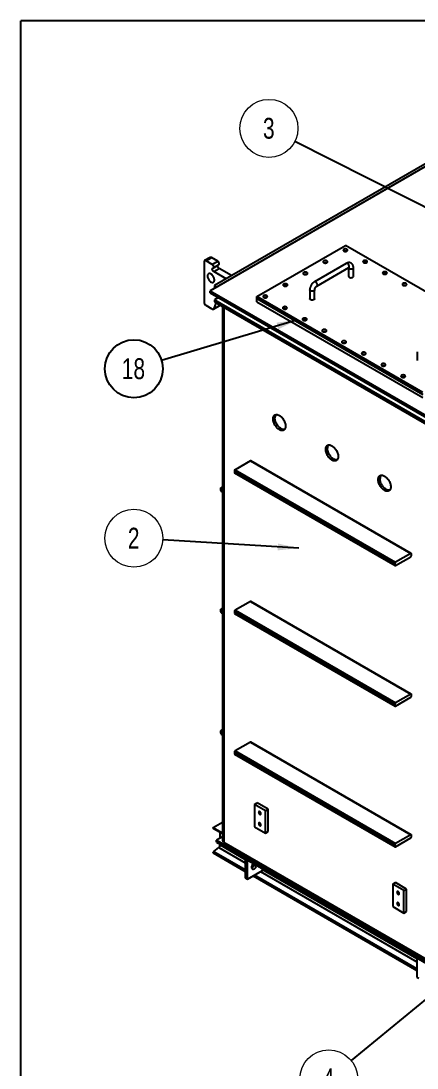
# Model space of a CAD drawing. Header units: inches. Extents: x 0.1 to 16.9, y 0.1 to 10.9.
# Drawn here: x 0.106 to 1.688, y 6.713 to 10.894 of the extents above; entities that cross this region are included whole.
import ezdxf

# ---------------------------------------------------------------- set-up
doc = ezdxf.new("R2010")
doc.units = ezdxf.units.IN
doc.header["$MEASUREMENT"] = 0
doc.layers.add('FORMAT', color=7, linetype='Continuous')
doc.styles.add('SLDTEXTSTYLE0', font='TXT', dxfattribs={"width": 0.75})
doc.dimstyles.new('SLDDIMSTYLE1', dxfattribs={"dimtxt": 0.18, "dimasz": 0.083333, "dimexe": 0, "dimexo": 0.0625, "dimgap": 0, "dimtad": 0, "dimtih": 1, "dimtoh": 1, "dimdec": 0, "dimrnd": 1e-09, "dimzin": 0, "dimdsep": 46, "dimtxsty": 'Standard', "dimsah": 1, "dimcen": 0.09, "dimadec": 0, "dimazin": 0, "dimtfac": 0.083333, "dimtdec": 0, "dimtofl": 0, "dimtmove": 0, "dimatfit": 3, "dimfxl": 0, "dimfrac": 2, "dimtolj": 1, "dimtzin": 0, "dimarcsym": 0})

# ---------------------------------------------------------------- blocks, each defined once
blk = doc.blocks.new('SW_NOTE_0_1')
at = {"color": 0, "linetype": 'Continuous', "lineweight": 0}
blk.add_circle((-0.1156, 0.007), 0.1158, dxfattribs=at)
at = {"color": 0, "linetype": 'Continuous', "lineweight": 0, "insert": (-0.1164, 0.0489), "char_height": 0.0833, "attachment_point": 2, "style": 'SLDTEXTSTYLE0'}
blk.add_mtext('2', dxfattribs=at)
blk = doc.blocks.new('SW_NOTE_0_2')
at = {"color": 0, "linetype": 'Continuous', "lineweight": 0}
blk.add_circle((-0.1033, 0.0523), 0.1158, dxfattribs=at)
at = {"color": 0, "linetype": 'Continuous', "lineweight": 0, "insert": (-0.1041, 0.0942), "char_height": 0.0833, "attachment_point": 2, "style": 'SLDTEXTSTYLE0'}
blk.add_mtext('3', dxfattribs=at)
blk = doc.blocks.new('SW_NOTE_0_3')
at = {"color": 0, "linetype": 'Continuous', "lineweight": 0}
blk.add_circle((-0.0895, -0.0735), 0.1158, dxfattribs=at)
at = {"color": 0, "linetype": 'Continuous', "lineweight": 0, "insert": (-0.0903, -0.0316), "char_height": 0.0833, "attachment_point": 2, "style": 'SLDTEXTSTYLE0'}
blk.add_mtext('4', dxfattribs=at)
blk = doc.blocks.new('SW_NOTE_0_4')
at = {"layer": 'FORMAT', "color": 0}
blk.add_circle((-0.111, -0.0331), 0.1158, dxfattribs=at)
at = {"layer": 'FORMAT', "color": 0, "insert": (-0.1127, 0.0088), "char_height": 0.08333, "attachment_point": 2, "style": 'SLDTEXTSTYLE0'}
blk.add_mtext('18', dxfattribs=at)

msp = doc.modelspace()

# ---------------------------------------------------------------- linework, layer by layer
at = {"color": 7, "linetype": 'Continuous', "lineweight": 25}
for p, q in [((16.8937008, 10.8937008), (0.1062992, 10.8937008)), ((0.1062992, 0.1174762), (0.1062992, 10.8937008)), ((2.273793, 10.6311729), (0.8623416, 9.8163593)), ((2.2240745, 10.6136316), (0.8789144, 9.8370871)), ((1.0487857, 9.7932417), (1.4023391, 9.9973438)), ((2.0652517, 9.6146525), (1.4023391, 9.9973438)), ((0.8374823, 9.9311667), (0.8374823, 9.7716861)), ((0.8620069, 9.9492884), (0.8399099, 9.9365321)), ((0.8457688, 9.9359519), (0.8678658, 9.9487083)), ((0.870628, 9.921601), (0.8457688, 9.9359519)), ((0.8927251, 9.9343573), (0.8678658, 9.9487083)), ((0.870628, 9.921601), (0.8927251, 9.9343573)), ((0.8717328, 9.905653), (0.8938299, 9.9184094)), ((0.8750474, 9.9088429), (0.8971445, 9.9215993)), ((0.8938299, 9.9184094), (0.8971445, 9.9215993)), ((1.4056863, 9.9255337), (1.278628, 9.8521845)), ((0.8717328, 9.905653), (0.8750474, 9.9088429)), ((0.8761522, 9.892895), (0.8982493, 9.9056513)), ((0.9258696, 9.8641938), (0.8761522, 9.892895)), ((0.9479667, 9.8769501), (0.8982493, 9.9056513)), ((1.2883929, 9.8352695), (1.4154511, 9.9086186)), ((1.4146138, 9.9081352), (1.4146138, 9.8740151)), ((1.434145, 9.8740151), (1.434145, 9.9091008)), ((0.8789144, 9.8370871), (0.8885807, 9.8315068)), ((0.8789144, 9.8370871), (0.8789144, 9.8291131)), ((0.8789144, 9.8291131), (0.8816743, 9.8275198)), ((0.8623416, 9.8163593), (1.7876571, 9.282186)), ((0.8623416, 9.8083853), (0.8623416, 9.8163593)), ((0.8623416, 9.8083853), (1.7876571, 9.274212)), ((0.8954872, 9.7892507), (0.8789144, 9.7796834)), ((1.7116983, 9.4105504), (1.0487857, 9.7932417)), ((1.0487857, 9.7852677), (1.0487857, 9.7932417)), ((1.0487857, 9.7725093), (1.0487857, 9.7852677)), ((1.0487857, 9.7852677), (1.7116983, 9.4025764)), ((1.2599342, 9.8198062), (1.2599342, 9.7847205)), ((1.2794654, 9.7847205), (1.2794654, 9.8198062)), ((0.8700057, 9.7433419), (0.8457688, 9.7573336)), ((0.8758646, 9.7427617), (0.8979617, 9.7555181)), ((0.8777852, 9.7451241), (0.8864381, 9.7673661)), ((0.8777852, 9.7451241), (0.8998823, 9.7578805)), ((0.8789144, 9.7796834), (1.7434629, 9.2805902)), ((0.8789144, 9.7796834), (0.8789144, 9.7717094)), ((0.8789144, 9.7717094), (1.7434629, 9.2726161)), ((0.8998823, 9.7578805), (0.9004301, 9.7592886)), ((0.9110547, 9.7531552), (0.9110547, 7.6219059)), ((0.9162032, 9.750183), (0.9162032, 7.6147304)), ((1.0487857, 9.7725093), (1.7116983, 9.389818)), ((1.6884633, 9.5724216), (1.6884633, 9.5373358)), ((1.0225454, 9.1369835), (0.9617785, 9.1019035)), ((1.0225454, 9.1369835), (1.663361, 8.7670486)), ((1.6653139, 8.767242), (1.0244984, 9.1371769)), ((0.9590163, 9.0971193), (1.5998318, 8.7271844)), ((0.9590163, 9.0971193), (0.9590163, 9.0907401)), ((0.9590163, 9.0907401), (1.5998318, 8.7208051)), ((0.9598255, 9.0889516), (1.600641, 8.7190167)), ((0.9617785, 9.1019035), (1.602594, 8.7319685)), ((0.9110547, 9.0324424), (0.9045828, 9.0287062)), ((0.9037736, 9.0269178), (0.9037736, 9.0205385)), ((0.9110547, 9.0311216), (0.9065357, 9.0285128)), ((0.9110547, 9.0259041), (0.9065357, 9.0285128)), ((0.9065357, 9.0157544), (0.9110547, 9.0131456)), ((1.663361, 8.7670486), (1.602594, 8.7319685)), ((1.602594, 8.7192101), (1.663361, 8.7542901)), ((1.6661231, 8.7590743), (1.6661231, 8.7654535)), ((1.5998318, 8.7271844), (1.5998318, 8.7208051)), ((1.0225454, 8.5756117), (0.9617785, 8.5405316)), ((1.0225454, 8.5756117), (1.663361, 8.2056768)), ((1.6653139, 8.2058701), (1.0244984, 8.5758051)), ((0.9037736, 8.5420966), (0.9037736, 8.5357174)), ((0.9110547, 8.5476213), (0.9045828, 8.5438851)), ((0.9110547, 8.5463005), (0.9065357, 8.5436917)), ((0.9110547, 8.541083), (0.9065357, 8.5436917)), ((0.9065357, 8.5309333), (0.9110547, 8.5283245)), ((0.9590163, 8.5357475), (1.5998318, 8.1658126)), ((0.9590163, 8.5357475), (0.9590163, 8.5293683)), ((0.9617785, 8.5405316), (1.602594, 8.1705967)), ((0.9590163, 8.5293683), (1.5998318, 8.1594333)), ((0.9598255, 8.5275798), (1.600641, 8.1576449)), ((1.663361, 8.2056768), (1.602594, 8.1705967)), ((1.6661231, 8.1977025), (1.6661231, 8.2040817)), ((1.5998318, 8.1658126), (1.5998318, 8.1594333)), ((1.602594, 8.1578383), (1.663361, 8.1929183)), ((0.9037736, 8.0572755), (0.9037736, 8.0508963)), ((0.9110547, 8.0628002), (0.9045828, 8.059064)), ((0.9110547, 8.0614793), (0.9065357, 8.0588706)), ((0.9110547, 8.0562619), (0.9065357, 8.0588706)), ((0.9065357, 8.0461122), (0.9110547, 8.0435034)), ((1.0225454, 8.0142399), (0.9617785, 7.9791598)), ((1.0225454, 8.0142399), (1.663361, 7.6443049)), ((1.6653139, 7.6444983), (1.0244984, 8.0144333)), ((0.9590163, 7.9743757), (1.5998318, 7.6044408)), ((0.9590163, 7.9743757), (0.9590163, 7.9679965)), ((0.9590163, 7.9679965), (1.5998318, 7.5980615)), ((0.9598255, 7.966208), (1.600641, 7.5962731)), ((0.9617785, 7.9791598), (1.602594, 7.6092249)), ((1.0391183, 7.7654532), (1.0501668, 7.7718314)), ((1.0833124, 7.7399405), (1.0391183, 7.7654532)), ((1.0391183, 7.7654532), (1.0391183, 7.6761441)), ((1.094361, 7.7463186), (1.0501668, 7.7718314)), ((1.0833124, 7.7399405), (1.094361, 7.7463186)), ((1.0833124, 7.6506313), (1.0833124, 7.7399405)), ((1.094361, 7.6570095), (1.094361, 7.7463186)), ((0.8743513, 7.673485), (0.9110547, 7.6946734)), ((0.8743513, 7.6710123), (0.8743513, 7.673485)), ((0.8743513, 7.673485), (0.9110547, 7.6522966)), ((0.8743513, 7.6710123), (0.9110547, 7.6498239)), ((0.8750634, 7.6694384), (0.9110547, 7.6486611)), ((0.9016412, 7.6302422), (0.9016412, 7.6540954)), ((1.0391183, 7.6761441), (1.0833124, 7.6506313)), ((1.0833124, 7.6506313), (1.094361, 7.6570095)), ((0.9110547, 7.6356764), (0.8872008, 7.6219059)), ((0.8872008, 7.6219059), (1.7697032, 7.1124481)), ((0.8872008, 7.6139318), (0.8872008, 7.6219059)), ((0.8872008, 7.6139318), (1.7697032, 7.104474)), ((0.9162032, 7.6147304), (1.7724653, 7.1204208)), ((1.663361, 7.6443049), (1.602594, 7.6092249)), ((1.602594, 7.5964665), (1.663361, 7.6315465)), ((1.6661231, 7.6363307), (1.6661231, 7.6427099)), ((0.8743513, 7.5714174), (0.8743513, 7.5738901)), ((0.8743513, 7.5738901), (1.0024813, 7.4999222)), ((0.8743513, 7.5714174), (1.0024813, 7.4974495)), ((0.8763824, 7.5778313), (0.8962867, 7.5931528)), ((0.8763824, 7.5778313), (1.0024813, 7.5050359)), ((0.8962867, 7.5931528), (1.0024813, 7.5318479)), ((0.9016412, 7.6035431), (0.9016412, 7.6055955)), ((0.9016412, 7.6035431), (1.0024813, 7.5453294)), ((1.5998318, 7.6044408), (1.5998318, 7.5980615)), ((1.0024813, 7.5473818), (1.0024813, 7.4715562)), ((1.0107677, 7.4667725), (1.0107677, 7.5425982)), ((1.0322954, 7.5281181), (1.0393198, 7.524063)), ((1.0107677, 7.4667725), (1.0707189, 7.5013816)), ((1.0275745, 7.517362), (1.0323661, 7.5145958)), ((1.0629876, 7.4969184), (1.6874689, 7.136413)), ((1.0715347, 7.5054657), (1.0715347, 7.5075181)), ((1.0715347, 7.5054657), (1.6874689, 7.1498945)), ((1.0024813, 7.4715562), (1.0107677, 7.4667725)), ((1.0331944, 7.4797192), (1.6874689, 7.1020146)), ((1.0353361, 7.4809556), (1.6874689, 7.1044873)), ((1.0397652, 7.4835124), (1.6874689, 7.109601)), ((1.5915454, 7.4465438), (1.602594, 7.452922)), ((1.5915454, 7.4465438), (1.5915454, 7.3572346)), ((1.6357396, 7.421031), (1.5915454, 7.4465438)), ((1.6467882, 7.4274092), (1.602594, 7.452922)), ((1.6357396, 7.421031), (1.6467882, 7.4274092)), ((1.6357396, 7.3317219), (1.6357396, 7.421031)), ((1.6467882, 7.3381001), (1.6467882, 7.4274092)), ((1.5915454, 7.3572346), (1.6357396, 7.3317219)), ((1.6357396, 7.3317219), (1.6467882, 7.3381001)), ((1.6874689, 7.1519469), (1.6874689, 7.0761212)), ((1.6874689, 7.0761212), (1.6957553, 7.0713376))]:
    msp.add_line(p, q, dxfattribs=at)
at = {"color": 7, "linetype": 'Continuous', "lineweight": 25, "flags": 128}
for points in [[(1.3961243, 9.9746215), (1.3976631, 9.9739131), (1.3994363, 9.9734201), (1.4013551, 9.9731673), (1.4033232, 9.9731673), (1.405242, 9.9734201), (1.4070152, 9.9739131), (1.4085539, 9.9746215), (1.409781, 9.9755098), (1.410635, 9.9765334), (1.4110729, 9.9776411), (1.4110729, 9.9787773), (1.410635, 9.979885), (1.409781, 9.9809086), (1.4085539, 9.9817969), (1.4070152, 9.9825053), (1.405242, 9.9829983), (1.4033232, 9.9832511), (1.4013551, 9.9832511), (1.3994363, 9.9829983), (1.3976631, 9.9825053), (1.3961243, 9.9817969), (1.3948972, 9.9809086), (1.3940433, 9.979885), (1.3936053, 9.9787773), (1.3936053, 9.9776411), (1.3940433, 9.9765334), (1.3948972, 9.9755098), (1.3961243, 9.9746215)], [(0.8457688, 9.9359519), (0.8441522, 9.9367013), (0.8425977, 9.9370541), (0.8411651, 9.9369969), (0.8399094, 9.9365318), (0.8388789, 9.9356767), (0.8381131, 9.9344644), (0.8376416, 9.9329416), (0.8374823, 9.9311667)], [(0.8750474, 9.9088429), (0.8757216, 9.9098119), (0.876089, 9.9111068), (0.8761275, 9.9126495), (0.8758348, 9.9143471), (0.8752285, 9.9160973), (0.8743452, 9.9177949), (0.8732379, 9.9193374), (0.8719735, 9.9206321), (0.870628, 9.921601)], [(0.8971445, 9.9215993), (0.8978187, 9.9225683), (0.8981861, 9.9238632), (0.8982246, 9.9254058), (0.8979319, 9.9271034), (0.8973256, 9.9288537), (0.8964423, 9.9305513), (0.895335, 9.9320938), (0.8940705, 9.9333885), (0.8927251, 9.9343573)], [(0.8982493, 9.9056513), (0.8969039, 9.9066202), (0.8956394, 9.9079149), (0.8945321, 9.9094574), (0.8936488, 9.911155), (0.8930425, 9.9129052), (0.8927498, 9.9146028), (0.8927883, 9.9161455), (0.8931557, 9.9174404), (0.8938299, 9.9184094)], [(1.3160224, 9.9283796), (1.3175611, 9.9276712), (1.3193343, 9.9271782), (1.3212531, 9.9269254), (1.3232213, 9.9269254), (1.32514, 9.9271782), (1.3269133, 9.9276712), (1.328452, 9.9283796), (1.3296791, 9.9292679), (1.330533, 9.9302916), (1.330971, 9.9313992), (1.330971, 9.9325354), (1.330533, 9.9336431), (1.3296791, 9.9346668), (1.328452, 9.9355551), (1.3269133, 9.9362635), (1.32514, 9.9367564), (1.3232213, 9.9370092), (1.3212531, 9.9370092), (1.3193343, 9.9367564), (1.3175611, 9.9362635), (1.3160224, 9.9355551), (1.3147953, 9.9346668), (1.3139413, 9.9336431), (1.3135034, 9.9325354), (1.3135034, 9.9313992), (1.3139413, 9.9302916), (1.3147953, 9.9292679), (1.3160224, 9.9283796)], [(1.4154511, 9.9086186), (1.4158317, 9.9088756), (1.4166697, 9.909819), (1.4172224, 9.9111018), (1.4174639, 9.9126639), (1.4173831, 9.9144324), (1.4169836, 9.9163244), (1.4162842, 9.9182516), (1.4153175, 9.9201238), (1.4141288, 9.9218536), (1.4127736, 9.9233599), (1.4113153, 9.9245724), (1.4098221, 9.9254344), (1.4083638, 9.9259056), (1.4070086, 9.9259639), (1.4058199, 9.9256067), (1.4056863, 9.9255337)], [(1.4748452, 9.9291769), (1.4763839, 9.9284685), (1.4781572, 9.9279755), (1.4800759, 9.9277227), (1.4820441, 9.9277227), (1.4839628, 9.9279755), (1.4857361, 9.9284685), (1.4872748, 9.9291769), (1.4885019, 9.9300652), (1.4893559, 9.9310888), (1.4897938, 9.9321965), (1.4897938, 9.9333327), (1.4893559, 9.9344404), (1.4885019, 9.935464), (1.4872748, 9.9363523), (1.4857361, 9.9370607), (1.4839628, 9.9375537), (1.4820441, 9.9378065), (1.4800759, 9.9378065), (1.4781572, 9.9375537), (1.4763839, 9.9370607), (1.4748452, 9.9363523), (1.4736181, 9.935464), (1.4727642, 9.9344404), (1.4723262, 9.9333327), (1.4723262, 9.9321965), (1.4727642, 9.9310888), (1.4736181, 9.9300652), (1.4748452, 9.9291769)], [(0.8789144, 9.8594043), (0.8787601, 9.8618703), (0.8783008, 9.8644593), (0.8775467, 9.8671134), (0.8765146, 9.8697735), (0.8752276, 9.87238), (0.8737145, 9.8748748), (0.872009, 9.8772021), (0.8701493, 9.8793099), (0.8681769, 9.8811511), (0.8661358, 9.8826847), (0.8640716, 9.8838763), (0.8620305, 9.8846993), (0.8600581, 9.8851354), (0.8581984, 9.8851748), (0.8564929, 9.8848166), (0.8549798, 9.8840689), (0.8536928, 9.8829483), (0.8526607, 9.8814798), (0.8519066, 9.8796963), (0.8514473, 9.8776377), (0.851293, 9.8753498), (0.8514473, 9.8728838), (0.8519066, 9.8702948), (0.8526607, 9.8676406), (0.8536928, 9.8649806), (0.8549798, 9.862374), (0.8564929, 9.8598793), (0.8581984, 9.857552), (0.8600581, 9.8554442), (0.8620305, 9.8536029), (0.8640716, 9.8520694), (0.8661358, 9.8508778), (0.8681769, 9.8500547), (0.8701493, 9.8496186), (0.872009, 9.8495792), (0.8737145, 9.8499374), (0.8752276, 9.8506852), (0.8765146, 9.8518058), (0.8775467, 9.8532742), (0.8783008, 9.8550577), (0.8787601, 9.8571164), (0.8789144, 9.8594043)], [(0.8761522, 9.892895), (0.8748068, 9.8938638), (0.8735423, 9.8951585), (0.8724351, 9.8967011), (0.8715517, 9.8983986), (0.8709454, 9.9001489), (0.8706527, 9.9018465), (0.8706912, 9.9033891), (0.8710586, 9.904684), (0.8717328, 9.905653)], [(1.2359204, 9.8821377), (1.2374592, 9.8814293), (1.2392324, 9.8809364), (1.2411512, 9.8806836), (1.2431193, 9.8806836), (1.2450381, 9.8809364), (1.2468113, 9.8814293), (1.2483501, 9.8821377), (1.2495772, 9.883026), (1.2504311, 9.8840497), (1.250869, 9.8851574), (1.250869, 9.8862936), (1.2504311, 9.8874012), (1.2495772, 9.8884249), (1.2483501, 9.8893132), (1.2468113, 9.8900216), (1.2450381, 9.8905146), (1.2431193, 9.8907674), (1.2411512, 9.8907674), (1.2392324, 9.8905146), (1.2374592, 9.8900216), (1.2359204, 9.8893132), (1.2346933, 9.8884249), (1.2338394, 9.8874012), (1.2334015, 9.8862936), (1.2334015, 9.8851574), (1.2338394, 9.8840497), (1.2346933, 9.883026), (1.2359204, 9.8821377)], [(1.4174741, 9.9051145), (1.4191199, 9.9043507), (1.4210118, 9.9038091), (1.423061, 9.9035149), (1.425172, 9.9034819), (1.4272458, 9.9037116), (1.4291857, 9.9041933), (1.4309008, 9.9049045), (1.4323109, 9.9058119), (1.4333502, 9.9068731), (1.4339701, 9.9080385), (1.434145, 9.9091037)], [(1.4174741, 9.8700287), (1.4191199, 9.869265), (1.4210118, 9.8687233), (1.423061, 9.8684291), (1.425172, 9.8683961), (1.4272458, 9.8686258), (1.4291857, 9.8691076), (1.4309008, 9.8698188), (1.4323109, 9.8707262), (1.4333502, 9.8717874), (1.4339701, 9.8729527), (1.434145, 9.8740151)], [(1.5535661, 9.8837323), (1.5551048, 9.8830239), (1.556878, 9.8825309), (1.5587968, 9.8822781), (1.5607649, 9.8822781), (1.5626837, 9.8825309), (1.5644569, 9.8830239), (1.5659957, 9.8837323), (1.5672228, 9.8846206), (1.5680767, 9.8856442), (1.5685147, 9.8867519), (1.5685147, 9.8878881), (1.5680767, 9.8889958), (1.5672228, 9.8900194), (1.5659957, 9.8909077), (1.5644569, 9.8916161), (1.5626837, 9.8921091), (1.5607649, 9.8923619), (1.5587968, 9.8923619), (1.556878, 9.8921091), (1.5551048, 9.8916161), (1.5535661, 9.8909077), (1.552339, 9.8900194), (1.551485, 9.8889958), (1.5510471, 9.8878881), (1.5510471, 9.8867519), (1.551485, 9.8856442), (1.552339, 9.8846206), (1.5535661, 9.8837323)], [(1.1558185, 9.8358959), (1.1573572, 9.8351875), (1.1591305, 9.8346945), (1.1610492, 9.8344417), (1.1630174, 9.8344417), (1.1649362, 9.8346945), (1.1667094, 9.8351875), (1.1682481, 9.8358959), (1.1694752, 9.8367842), (1.1703292, 9.8378078), (1.1707671, 9.8389155), (1.1707671, 9.8400517), (1.1703292, 9.8411594), (1.1694752, 9.842183), (1.1682481, 9.8430713), (1.1667094, 9.8437797), (1.1649362, 9.8442727), (1.1630174, 9.8445255), (1.1610492, 9.8445255), (1.1591305, 9.8442727), (1.1573572, 9.8437797), (1.1558185, 9.8430713), (1.1545914, 9.842183), (1.1537375, 9.8411594), (1.1532995, 9.8400517), (1.1532995, 9.8389155), (1.1537375, 9.8378078), (1.1545914, 9.8367842), (1.1558185, 9.8358959)], [(1.288394, 9.8352702), (1.2887735, 9.8355265), (1.2896114, 9.8364699), (1.2901641, 9.8377526), (1.2904057, 9.8393148), (1.2903248, 9.8410832), (1.2899254, 9.8429752), (1.2892259, 9.8449024), (1.2882593, 9.8467747), (1.2870705, 9.8485044), (1.2857154, 9.8500108), (1.2842571, 9.8512233), (1.2827639, 9.8520853), (1.2813056, 9.8525565), (1.2799504, 9.8526148), (1.2787617, 9.8522575), (1.2786249, 9.8521827)], [(1.6322869, 9.8382877), (1.6338257, 9.8375793), (1.6355989, 9.8370863), (1.6375177, 9.8368335), (1.6394858, 9.8368335), (1.6414046, 9.8370863), (1.6431778, 9.8375793), (1.6447166, 9.8382877), (1.6459437, 9.839176), (1.6467976, 9.8401996), (1.6472355, 9.8413073), (1.6472355, 9.8424435), (1.6467976, 9.8435512), (1.6459437, 9.8445749), (1.6447166, 9.8454632), (1.6431778, 9.8461715), (1.6414046, 9.8466645), (1.6394858, 9.8469173), (1.6375177, 9.8469173), (1.6355989, 9.8466645), (1.6338257, 9.8461715), (1.6322869, 9.8454632), (1.6310598, 9.8445749), (1.6302059, 9.8435512), (1.6297679, 9.8424435), (1.6297679, 9.8413073), (1.6302059, 9.8401996), (1.6310598, 9.839176), (1.6322869, 9.8382877)], [(1.0757166, 9.789654), (1.0772553, 9.7889456), (1.0790285, 9.7884526), (1.0809473, 9.7881998), (1.0829154, 9.7881998), (1.0848342, 9.7884526), (1.0866074, 9.7889456), (1.0881462, 9.789654), (1.0893733, 9.7905423), (1.0902272, 9.791566), (1.0906652, 9.7926736), (1.0906652, 9.7938098), (1.0902272, 9.7949175), (1.0893733, 9.7959412), (1.0881462, 9.7968295), (1.0866074, 9.7975379), (1.0848342, 9.7980308), (1.0829154, 9.7982837), (1.0809473, 9.7982837), (1.0790285, 9.7980308), (1.0772553, 9.7975379), (1.0757166, 9.7968295), (1.0744895, 9.7959412), (1.0736355, 9.7949175), (1.0731976, 9.7938098), (1.0731976, 9.7926736), (1.0736355, 9.791566), (1.0744895, 9.7905423), (1.0757166, 9.789654)], [(1.2794654, 9.8198049), (1.2794332, 9.8193487), (1.2790353, 9.8181514), (1.2782008, 9.8170316), (1.2769688, 9.8160415), (1.275397, 9.8152274), (1.2735588, 9.8146274), (1.2715401, 9.8142696), (1.2694353, 9.8141707), (1.267343, 9.8143353), (1.2653608, 9.8147556), (1.2635815, 9.8154122), (1.2620883, 9.8162742), (1.260951, 9.8173014), (1.2602228, 9.8184456), (1.2599377, 9.8196535), (1.2599342, 9.8198096)], [(1.2794654, 9.7847205), (1.2794332, 9.7842629), (1.2790353, 9.7830657), (1.2782008, 9.7819459), (1.2769688, 9.7809557), (1.275397, 9.7801417), (1.2735588, 9.7795417), (1.2715401, 9.7791839), (1.2694353, 9.7790849), (1.267343, 9.7792495), (1.2653608, 9.7796699), (1.2635815, 9.7803265), (1.2620883, 9.7811885), (1.260951, 9.7822156), (1.2602228, 9.7833599), (1.2599377, 9.7845678), (1.2599342, 9.7847205)], [(0.8700057, 9.7433419), (0.8712637, 9.7427266), (0.8724925, 9.7423474), (0.8736636, 9.742213), (0.87475, 9.7423266), (0.8757264, 9.7426856), (0.8765701, 9.7432815), (0.8772618, 9.7441007), (0.8777852, 9.7451241)], [(1.1544374, 9.7442094), (1.1559762, 9.743501), (1.1577494, 9.7430081), (1.1596682, 9.7427552), (1.1616363, 9.7427552), (1.1635551, 9.7430081), (1.1653283, 9.743501), (1.166867, 9.7442094), (1.1680942, 9.7450977), (1.1689481, 9.7461214), (1.169386, 9.7472291), (1.169386, 9.7483652), (1.1689481, 9.7494729), (1.1680942, 9.7504966), (1.166867, 9.7513849), (1.1653283, 9.7520933), (1.1635551, 9.7525862), (1.1616363, 9.7528391), (1.1596682, 9.7528391), (1.1577494, 9.7525862), (1.1559762, 9.7520933), (1.1544374, 9.7513849), (1.1532103, 9.7504966), (1.1523564, 9.7494729), (1.1519184, 9.7483652), (1.1519184, 9.7472291), (1.1523564, 9.7461214), (1.1532103, 9.7450977), (1.1544374, 9.7442094)], [(1.2331583, 9.6987648), (1.234697, 9.6980564), (1.2364703, 9.6975635), (1.2383891, 9.6973106), (1.2403572, 9.6973106), (1.242276, 9.6975635), (1.2440492, 9.6980564), (1.2455879, 9.6987648), (1.246815, 9.6996531), (1.247669, 9.7006768), (1.2481069, 9.7017845), (1.2481069, 9.7029206), (1.247669, 9.7040283), (1.246815, 9.705052), (1.2455879, 9.7059403), (1.2440492, 9.7066487), (1.242276, 9.7071416), (1.2403572, 9.7073945), (1.2383891, 9.7073945), (1.2364703, 9.7071416), (1.234697, 9.7066487), (1.2331583, 9.7059403), (1.2319312, 9.705052), (1.2310773, 9.7040283), (1.2306393, 9.7029206), (1.2306393, 9.7017845), (1.2310773, 9.7006768), (1.2319312, 9.6996531), (1.2331583, 9.6987648)], [(1.3118792, 9.6533202), (1.3134179, 9.6526118), (1.3151911, 9.6521189), (1.3171099, 9.651866), (1.319078, 9.651866), (1.3209968, 9.6521189), (1.32277, 9.6526118), (1.3243088, 9.6533202), (1.3255359, 9.6542085), (1.3263898, 9.6552322), (1.3268278, 9.6563399), (1.3268278, 9.657476), (1.3263898, 9.6585837), (1.3255359, 9.6596074), (1.3243088, 9.6604957), (1.32277, 9.6612041), (1.3209968, 9.6616971), (1.319078, 9.6619499), (1.3171099, 9.6619499), (1.3151911, 9.6616971), (1.3134179, 9.6612041), (1.3118792, 9.6604957), (1.3106521, 9.6596074), (1.3097981, 9.6585837), (1.3093602, 9.657476), (1.3093602, 9.6563399), (1.3097981, 9.6552322), (1.3106521, 9.6542085), (1.3118792, 9.6533202)], [(1.3906001, 9.6078756), (1.3921388, 9.6071672), (1.393912, 9.6066743), (1.3958308, 9.6064215), (1.3977989, 9.6064215), (1.3997177, 9.6066743), (1.4014909, 9.6071672), (1.4030297, 9.6078756), (1.4042568, 9.6087639), (1.4051107, 9.6097876), (1.4055487, 9.6108953), (1.4055487, 9.6120315), (1.4051107, 9.6131391), (1.4042568, 9.6141628), (1.4030297, 9.6150511), (1.4014909, 9.6157595), (1.3997177, 9.6162525), (1.3977989, 9.6165053), (1.3958308, 9.6165053), (1.393912, 9.6162525), (1.3921388, 9.6157595), (1.3906001, 9.6150511), (1.3893729, 9.6141628), (1.388519, 9.6131391), (1.3880811, 9.6120315), (1.3880811, 9.6108953), (1.388519, 9.6097876), (1.3893729, 9.6087639), (1.3906001, 9.6078756)], [(1.4693209, 9.562431), (1.4708597, 9.5617227), (1.4726329, 9.5612297), (1.4745517, 9.5609769), (1.4765198, 9.5609769), (1.4784386, 9.5612297), (1.4802118, 9.5617227), (1.4817505, 9.562431), (1.4829776, 9.5633193), (1.4838316, 9.564343), (1.4842695, 9.5654507), (1.4842695, 9.5665869), (1.4838316, 9.5676946), (1.4829776, 9.5687182), (1.4817505, 9.5696065), (1.4802118, 9.5703149), (1.4784386, 9.5708079), (1.4765198, 9.5710607), (1.4745517, 9.5710607), (1.4726329, 9.5708079), (1.4708597, 9.5703149), (1.4693209, 9.5696065), (1.4680938, 9.5687182), (1.4672399, 9.5676946), (1.4668019, 9.5665869), (1.4668019, 9.5654507), (1.4672399, 9.564343), (1.4680938, 9.5633193), (1.4693209, 9.562431)], [(1.5480418, 9.5169865), (1.5495805, 9.5162781), (1.5513538, 9.5157851), (1.5532725, 9.5155323), (1.5552407, 9.5155323), (1.5571594, 9.5157851), (1.5589327, 9.5162781), (1.5604714, 9.5169865), (1.5616985, 9.5178747), (1.5625525, 9.5188984), (1.5629904, 9.5200061), (1.5629904, 9.5211423), (1.5625525, 9.52225), (1.5616985, 9.5232736), (1.5604714, 9.5241619), (1.5589327, 9.5248703), (1.5571594, 9.5253633), (1.5552407, 9.5256161), (1.5532725, 9.5256161), (1.5513538, 9.5253633), (1.5495805, 9.5248703), (1.5480418, 9.5241619), (1.5468147, 9.5232736), (1.5459608, 9.52225), (1.5455228, 9.5211423), (1.5455228, 9.5200061), (1.5459608, 9.5188984), (1.5468147, 9.5178747), (1.5480418, 9.5169865)], [(1.6267627, 9.4715419), (1.6283014, 9.4708335), (1.6300746, 9.4703405), (1.6319934, 9.4700877), (1.6339615, 9.4700877), (1.6358803, 9.4703405), (1.6376535, 9.4708335), (1.6391923, 9.4715419), (1.6404194, 9.4724302), (1.6412733, 9.4734538), (1.6417113, 9.4745615), (1.6417113, 9.4756977), (1.6412733, 9.4768054), (1.6404194, 9.477829), (1.6391923, 9.4787173), (1.6376535, 9.4794257), (1.6358803, 9.4799187), (1.6339615, 9.4801715), (1.6319934, 9.4801715), (1.6300746, 9.4799187), (1.6283014, 9.4794257), (1.6267627, 9.4787173), (1.6255356, 9.477829), (1.6246816, 9.4768054), (1.6242437, 9.4756977), (1.6242437, 9.4745615), (1.6246816, 9.4734538), (1.6255356, 9.4724302), (1.6267627, 9.4715419)], [(1.1136959, 9.3044462), (1.1138522, 9.3075701), (1.1143192, 9.3104742), (1.1150909, 9.313122), (1.1161578, 9.3154803), (1.1175062, 9.3175193), (1.1191194, 9.3192135), (1.120977, 9.3205415), (1.1230557, 9.3214866), (1.1253292, 9.3220369), (1.1277691, 9.3221856), (1.1303447, 9.3219307), (1.1330235, 9.3212754), (1.1357718, 9.3202281), (1.1385552, 9.3188018), (1.1413385, 9.3170145), (1.1440869, 9.3148887), (1.1467656, 9.312451), (1.1493412, 9.3097323), (1.1517811, 9.3067666), (1.1540546, 9.3035913), (1.1561333, 9.3002462), (1.1579909, 9.2967735), (1.1596041, 9.2932168), (1.1609525, 9.2896208), (1.1620194, 9.2860308), (1.1627911, 9.2824919), (1.1632581, 9.2790487), (1.1634144, 9.2757443), (1.1632581, 9.2726205), (1.1627911, 9.2697163), (1.1620194, 9.2670685), (1.1609525, 9.2647102), (1.1596041, 9.2626712), (1.1579909, 9.260977), (1.1561333, 9.2596491), (1.1540546, 9.2587039), (1.1517811, 9.2581536), (1.1493412, 9.258005), (1.1467656, 9.2582599), (1.1440869, 9.2589151), (1.1413385, 9.2599625), (1.1385552, 9.2613887), (1.1357718, 9.263176), (1.1330235, 9.2653019), (1.1303447, 9.2677395), (1.1277691, 9.2704582), (1.1253292, 9.2734239), (1.1230557, 9.2765993), (1.120977, 9.2799443), (1.1191194, 9.283417), (1.1175062, 9.2869737), (1.1161578, 9.2905697), (1.1150909, 9.2941597), (1.1143192, 9.2976986), (1.1138522, 9.3011418), (1.1136959, 9.3044462)], [(1.1592422, 9.2622344), (1.1586864, 9.26214), (1.1562465, 9.2619913), (1.153671, 9.2622462), (1.1509922, 9.2629015), (1.1482438, 9.2639488), (1.1454605, 9.2653751), (1.1426771, 9.2671624), (1.1399288, 9.2692882), (1.13725, 9.2717258), (1.1346745, 9.2744446), (1.1322346, 9.2774103), (1.129961, 9.2805856), (1.1278824, 9.2839307), (1.1260248, 9.2874034), (1.1244116, 9.2909601), (1.1230631, 9.2945561), (1.1219963, 9.2981461), (1.1212245, 9.3016849), (1.1207576, 9.3051282), (1.1206013, 9.3084326)], [(1.3236183, 9.1832606), (1.3237746, 9.1863845), (1.3242415, 9.1892886), (1.3250133, 9.1919364), (1.3260801, 9.1942947), (1.3274286, 9.1963337), (1.3290418, 9.1980279), (1.3308994, 9.1993559), (1.332978, 9.200301), (1.3352516, 9.2008513), (1.3376915, 9.201), (1.340267, 9.2007451), (1.3429458, 9.2000898), (1.3456941, 9.1990425), (1.3484775, 9.1976162), (1.3512608, 9.1958289), (1.3540092, 9.1937031), (1.356688, 9.1912655), (1.3592635, 9.1885467), (1.3617034, 9.185581), (1.363977, 9.1824057), (1.3660556, 9.1790606), (1.3679132, 9.1755879), (1.3695264, 9.1720312), (1.3708749, 9.1684352), (1.3719417, 9.1648452), (1.3727134, 9.1613064), (1.3731804, 9.1578631), (1.3733367, 9.1545588), (1.3731804, 9.1514349), (1.3727134, 9.1485308), (1.3719417, 9.1458829), (1.3708749, 9.1435247), (1.3695264, 9.1414856), (1.3679132, 9.1397915), (1.3660556, 9.1384635), (1.363977, 9.1375184), (1.3617034, 9.136968), (1.3592635, 9.1368194), (1.356688, 9.1370743), (1.3540092, 9.1377295), (1.3512608, 9.1387769), (1.3484775, 9.1402032), (1.3456941, 9.1419905), (1.3429458, 9.1441163), (1.340267, 9.1465539), (1.3376915, 9.1492726), (1.3352516, 9.1522383), (1.332978, 9.1554137), (1.3308994, 9.1587587), (1.3290418, 9.1622315), (1.3274286, 9.1657882), (1.3260801, 9.1693841), (1.3250133, 9.1729741), (1.3242415, 9.176513), (1.3237746, 9.1799563), (1.3236183, 9.1832606)], [(1.3691645, 9.1410488), (1.3686087, 9.1409544), (1.3661688, 9.1408057), (1.3635933, 9.1410606), (1.3609145, 9.1417159), (1.3581662, 9.1427632), (1.3553828, 9.1441895), (1.3525995, 9.1459768), (1.3498511, 9.1481026), (1.3471723, 9.1505403), (1.3445968, 9.153259), (1.3421569, 9.1562247), (1.3398833, 9.1594), (1.3378047, 9.1627451), (1.3359471, 9.1662178), (1.3343339, 9.1697745), (1.3329854, 9.1733705), (1.3319186, 9.1769605), (1.3311469, 9.1804994), (1.3306799, 9.1839426), (1.3305236, 9.187247)], [(1.5335406, 9.062075), (1.5336969, 9.0651989), (1.5341639, 9.068103), (1.5349356, 9.0707509), (1.5360024, 9.0731091), (1.5373509, 9.0751482), (1.5389641, 9.0768423), (1.5408217, 9.0781703), (1.5429003, 9.0791154), (1.5451739, 9.0796658), (1.5476138, 9.0798144), (1.5501893, 9.0795595), (1.5528681, 9.0789043), (1.5556165, 9.0778569), (1.5583998, 9.0764306), (1.5611832, 9.0746433), (1.5639315, 9.0725175), (1.5666103, 9.0700799), (1.5691858, 9.0673611), (1.5716257, 9.0643954), (1.5738993, 9.0612201), (1.5759779, 9.057875), (1.5778355, 9.0544023), (1.5794487, 9.0508456), (1.5807972, 9.0472497), (1.581864, 9.0436597), (1.5826358, 9.0401208), (1.5831027, 9.0366775), (1.583259, 9.0333732), (1.5831027, 9.0302493), (1.5826358, 9.0273452), (1.581864, 9.0246973), (1.5807972, 9.0223391), (1.5794487, 9.0203), (1.5778355, 9.0186059), (1.5759779, 9.0172779), (1.5738993, 9.0163328), (1.5716257, 9.0157825), (1.5691858, 9.0156338), (1.5666103, 9.0158887), (1.5639315, 9.0165439), (1.5611832, 9.0175913), (1.5583998, 9.0190176), (1.5556165, 9.0208049), (1.5528681, 9.0229307), (1.5501893, 9.0253683), (1.5476138, 9.0280871), (1.5451739, 9.0310528), (1.5429003, 9.0342281), (1.5408217, 9.0375732), (1.5389641, 9.0410459), (1.5373509, 9.0446026), (1.5360024, 9.0481985), (1.5349356, 9.0517885), (1.5341639, 9.0553274), (1.5336969, 9.0587707), (1.5335406, 9.062075)], [(1.5790868, 9.0198633), (1.578531, 9.0197688), (1.5760912, 9.0196202), (1.5735156, 9.0198751), (1.5708368, 9.0205303), (1.5680885, 9.0215777), (1.5653051, 9.023004), (1.5625218, 9.0247913), (1.5597734, 9.0269171), (1.5570947, 9.0293547), (1.5545191, 9.0320734), (1.5520792, 9.0350391), (1.5498057, 9.0382145), (1.547727, 9.0415595), (1.5458694, 9.0450323), (1.5442562, 9.048589), (1.5429078, 9.0521849), (1.5418409, 9.0557749), (1.5410692, 9.0593138), (1.5406022, 9.062757), (1.5404459, 9.0660614)], [(1.0604259, 7.7362081), (1.0592194, 7.7367212), (1.0580952, 7.7368324), (1.0571298, 7.7365343), (1.056389, 7.7358471), (1.0559233, 7.7348177), (1.0557645, 7.7335163), (1.0559233, 7.7320314), (1.056389, 7.7304643), (1.0571298, 7.7289219), (1.0580952, 7.7275092), (1.0592194, 7.7263224), (1.0604259, 7.7254425), (1.0616323, 7.7249295), (1.0627565, 7.7248182), (1.0637219, 7.7251163), (1.0644627, 7.7258035), (1.0649284, 7.7268329), (1.0650872, 7.7281343), (1.0649284, 7.7296192), (1.0644627, 7.7311863), (1.0637219, 7.7327287), (1.0627565, 7.7341415), (1.0616323, 7.7353282), (1.0604259, 7.7362081)], [(1.0604259, 7.6915535), (1.0592194, 7.6920666), (1.0580952, 7.6921778), (1.0571298, 7.6918797), (1.056389, 7.6911926), (1.0559233, 7.6901632), (1.0557645, 7.6888617), (1.0559233, 7.6873768), (1.056389, 7.6858098), (1.0571298, 7.6842673), (1.0580952, 7.6828546), (1.0592194, 7.6816678), (1.0604259, 7.6807879), (1.0616323, 7.6802749), (1.0627565, 7.6801636), (1.0637219, 7.6804617), (1.0644627, 7.6811489), (1.0649284, 7.6821783), (1.0650872, 7.6834798), (1.0649284, 7.6849646), (1.0644627, 7.6865317), (1.0637219, 7.6880741), (1.0627565, 7.6894869), (1.0616323, 7.6906736), (1.0604259, 7.6915535)], [(1.0334207, 7.5295209), (1.033415, 7.5295142), (1.0318192, 7.5274584), (1.0304125, 7.5252166), (1.0292352, 7.5228534), (1.0283213, 7.5204366), (1.027697, 7.5180358), (1.0273803, 7.5157201), (1.0273803, 7.5135561), (1.027697, 7.5116061), (1.0283213, 7.5099261), (1.0292352, 7.5085645), (1.0304125, 7.5075605), (1.0318192, 7.5069429), (1.033415, 7.5067295), (1.0351538, 7.5069265), (1.0369857, 7.5075281), (1.038858, 7.5085171), (1.0407168, 7.509865), (1.0425086, 7.5115331), (1.0441819, 7.5134733), (1.0456886, 7.5156298), (1.0469852, 7.5179407), (1.0480346, 7.5203394), (1.0482583, 7.5209553)], [(1.0399719, 7.525739), (1.0397482, 7.525123), (1.0386988, 7.5227243), (1.0374021, 7.5204135), (1.0358955, 7.5182569), (1.0342222, 7.5163167), (1.0324304, 7.5146486), (1.0305716, 7.5133007), (1.0286993, 7.5123117), (1.0276228, 7.5119125)], [(1.612853, 7.4172987), (1.6116466, 7.4178117), (1.6105223, 7.417923), (1.6095569, 7.4176249), (1.6088162, 7.4169377), (1.6083505, 7.4159083), (1.6081916, 7.4146068), (1.6083505, 7.413122), (1.6088162, 7.4115549), (1.6095569, 7.4100125), (1.6105223, 7.4085997), (1.6116466, 7.407413), (1.612853, 7.4065331), (1.6140595, 7.40602), (1.6151837, 7.4059088), (1.6161491, 7.4062069), (1.6168899, 7.4068941), (1.6173556, 7.4079235), (1.6175144, 7.4092249), (1.6173556, 7.4107098), (1.6168899, 7.4122768), (1.6161491, 7.4138193), (1.6151837, 7.415232), (1.6140595, 7.4164188), (1.612853, 7.4172987)], [(1.612853, 7.3726441), (1.6116466, 7.3731572), (1.6105223, 7.3732684), (1.6095569, 7.3729703), (1.6088162, 7.3722831), (1.6083505, 7.3712537), (1.6081916, 7.3699523), (1.6083505, 7.3684674), (1.6088162, 7.3669004), (1.6095569, 7.3653579), (1.6105223, 7.3639452), (1.6116466, 7.3627584), (1.612853, 7.3618785), (1.6140595, 7.3613655), (1.6151837, 7.3612542), (1.6161491, 7.3615523), (1.6168899, 7.3622395), (1.6173556, 7.3632689), (1.6175144, 7.3645704), (1.6173556, 7.3660552), (1.6168899, 7.3676223), (1.6161491, 7.3691647), (1.6151837, 7.3705775), (1.6140595, 7.3717642), (1.612853, 7.3726441)]]:
    msp.add_lwpolyline(points, dxfattribs=at)
at = {"color": 7, "linetype": 'Continuous', "lineweight": 25}
for centre, radius, start, end in [((1.4023391, 9.9615363), 0.0138015, 66.805115, 113.194885), ((0.8644332, 9.9439167), 0.0058943, 54.3824225, 114.307119), ((1.3222372, 9.9152944), 0.0138015, 66.805115, 113.194885), ((1.48106, 9.9160917), 0.0138015, 66.805115, 113.194885), ((1.2421352, 9.8690525), 0.0138015, 66.805115, 113.194885), ((1.4194236, 9.8744469), 0.0048292, 185.1302908, 246.1898502), ((1.4199045, 9.9100226), 0.005477, 199.364044, 243.6556109), ((1.5597809, 9.8706471), 0.0138015, 66.805115, 113.194885), ((1.1620333, 9.8228107), 0.0138015, 66.805115, 113.194885), ((1.6385017, 9.8252025), 0.0138015, 66.805115, 113.194885), ((1.0819314, 9.7765688), 0.0138015, 66.805115, 113.194885), ((0.8554732, 9.7725047), 0.0180094, 182.6054785, 237.3945217), ((0.8956153, 9.7593875), 0.0045253, 301.2330235, 340.5481744), ((1.1606522, 9.7311242), 0.0138015, 66.805115, 113.194885), ((1.2393731, 9.6856796), 0.0138015, 66.805115, 113.194885), ((1.318094, 9.640235), 0.0138015, 66.805115, 113.194885), ((1.3968149, 9.5947904), 0.0138015, 66.805115, 113.194885), ((1.4755357, 9.5493459), 0.0138015, 66.805115, 113.194885), ((1.5542566, 9.5039013), 0.0138015, 66.805115, 113.194885), ((1.6329775, 9.4584567), 0.0138015, 66.805115, 113.194885), ((1.1406562, 9.3096383), 0.0200912, 142.235501, 183.44057), ((1.3505786, 9.1884527), 0.0200912, 142.235501, 183.44057), ((1.0236897, 9.1353863), 0.0019648, 65.692881, 125.6175775), ((0.9608745, 9.0905035), 0.0018731, 172.7441704, 235.9436492), ((0.9650133, 9.0968464), 0.0060031, 122.6054783, 177.3945215), ((1.5605009, 9.0672671), 0.0200912, 142.235501, 183.44057), ((0.9054575, 9.0271909), 0.0017059, 50.7967148, 189.214037), ((0.9097705, 9.0208114), 0.0060031, 182.6054785, 237.3945217), ((1.6644392, 8.7657267), 0.0017059, 350.785963, 129.2032852), ((1.6601262, 8.7593472), 0.0060031, 302.6054783, 357.3945215), ((1.6015157, 8.720532), 0.0017059, 170.785963, 309.2032852), ((1.6058288, 8.7269115), 0.0060031, 122.6054783, 177.3945215), ((1.0236897, 8.5740145), 0.0019648, 65.692881, 125.6175775), ((0.9054575, 8.5423698), 0.0017059, 50.7967148, 189.214037), ((0.9097705, 8.5359903), 0.0060031, 182.6054785, 237.3945217), ((0.9650133, 8.5354746), 0.0060031, 122.6054783, 177.3945215), ((0.9608745, 8.5291317), 0.0018731, 172.7441705, 235.9436492), ((1.6644392, 8.2043548), 0.0017059, 350.785963, 129.2032852), ((1.6601262, 8.1979754), 0.0060031, 302.6054783, 357.3945215), ((1.6015157, 8.1591602), 0.0017059, 170.785963, 309.2032852), ((1.6058288, 8.1655397), 0.0060031, 122.6054783, 177.3945215), ((0.9054575, 8.0575487), 0.0017059, 50.7967148, 189.214037), ((0.9097705, 8.0511692), 0.0060031, 182.6054785, 237.3945217), ((1.0236897, 8.0126427), 0.0019648, 65.692881, 125.6175775), ((0.9608745, 7.9677599), 0.0018731, 172.7441704, 235.9436492), ((0.9650133, 7.9741028), 0.0060031, 122.6054783, 177.3945215), ((0.8760681, 7.670841), 0.0017253, 174.3024645, 234.3853551), ((0.9197771, 7.6227295), 0.0087612, 185.3944478, 245.9256932), ((1.6644392, 7.642983), 0.0017059, 350.785963, 129.2032852), ((1.6601262, 7.6366036), 0.0060031, 302.6054783, 357.3945215), ((0.8797182, 7.5736182), 0.0053738, 128.3718484, 177.1001795), ((0.8874922, 7.6042599), 0.0141672, 308.3718484, 357.1001795), ((1.6015157, 7.5977884), 0.0017059, 170.785963, 309.2032852), ((1.6058288, 7.6041679), 0.0060031, 122.6054783, 177.3945215), ((1.0598136, 7.5056835), 0.0117231, 338.4716337, 358.9356285)]:
    msp.add_arc(centre, radius, start, end, dxfattribs=at)
for points, knots in [([(1.434145, 9.9091008), (1.4341333, 9.9097052), (1.4341008, 9.9113733), (1.4337625, 9.9139102), (1.4330595, 9.9166329), (1.4320874, 9.9190532), (1.4308447, 9.9212465), (1.4292988, 9.9232605), (1.4274505, 9.9250385), (1.4253225, 9.926516), (1.4230379, 9.9276196), (1.4206423, 9.9283533), (1.4181695, 9.9287266), (1.4156422, 9.9287478), (1.4130728, 9.9284231), (1.4104733, 9.9277444), (1.4079915, 9.9267854), (1.406419, 9.9259315), (1.4056863, 9.9255337)], [0, 0, 0, 0, 0.042853854, 0.118270564, 0.184424458, 0.248253378, 0.310006683, 0.37016486, 0.435222625, 0.498418236, 0.560277448, 0.621435924, 0.682545178, 0.744374106, 0.80765894, 0.873026232, 0.940840554, 1, 1, 1, 1]), ([(1.4154511, 9.9086186), (1.4156058, 9.9087035), (1.4160452, 9.9089447), (1.4165573, 9.909146), (1.4168391, 9.909196), (1.4167909, 9.9091934), (1.4167797, 9.9091928)], [0, 0, 0, 0, 0.1895768699, 0.5387113018, 0.8938826715, 1, 1, 1, 1]), ([(1.278628, 9.8521845), (1.2781137, 9.8518744), (1.2767118, 9.8510291), (1.2745167, 9.8493914), (1.2720941, 9.8472224), (1.2698306, 9.8448001), (1.2677477, 9.8421674), (1.2658666, 9.8393583), (1.2642056, 9.8364056), (1.2627828, 9.8333396), (1.2616173, 9.830189), (1.2607284, 9.8269806), (1.260157, 9.8238157), (1.2599508, 9.8214226), (1.2599374, 9.8201173), (1.2599342, 9.8198062)], [0, 0, 0, 0, 0.048987518, 0.1335379, 0.218092887, 0.302463843, 0.386481478, 0.470231102, 0.553928196, 0.637834831, 0.722169715, 0.807238173, 0.893307006, 0.97457554, 1, 1, 1, 1]), ([(1.2794654, 9.8198062), (1.279469, 9.8200001), (1.2794792, 9.820553), (1.2796104, 9.8216916), (1.279944, 9.8232347), (1.2804843, 9.8249427), (1.2812315, 9.8267369), (1.28217, 9.8285378), (1.2832653, 9.8302634), (1.2844667, 9.8318361), (1.2857112, 9.8331912), (1.2869204, 9.8342753), (1.2878174, 9.8349258), (1.2882635, 9.8351922), (1.2883929, 9.8352695)], [0, 0, 0, 0, 0.046528432, 0.132658508, 0.220916892, 0.311774711, 0.404758285, 0.499166247, 0.594203262, 0.688923452, 0.782420656, 0.874058288, 0.963474737, 1, 1, 1, 1])]:
    msp.add_open_spline(points, degree=3, knots=knots, dxfattribs=at)

# ---------------------------------------------------------------- block references
at = {"color": 7, "linetype": 'Continuous', "lineweight": 0}
for name, p in [('SW_NOTE_0_2', (1.2003549, 10.4125846)), ('SW_NOTE_0_1', (0.6729606, 8.8211829)), ('SW_NOTE_0_3', (1.4253874, 6.7429859))]:
    msp.add_blockref(name, p, dxfattribs=at)
at = {"layer": 'FORMAT', "color": 7}
msp.add_blockref('SW_NOTE_0_4', (0.6683483, 9.5380632), dxfattribs=at)

# ---------------------------------------------------------------- leaders
at = {"color": 7, "linetype": 'Continuous', "lineweight": 0}
for points in [[(1.8868032, 10.0648684), (1.2003549, 10.4125846)], [(1.2155871, 8.7883468), (0.6729606, 8.8211829)], [(1.8630606, 7.1027153), (1.4253874, 6.7429859)]]:
    msp.add_leader(points, dimstyle='SLDDIMSTYLE1', dxfattribs=at)
at = {"layer": 'FORMAT', "color": 7}
msp.add_leader([(1.2107769, 9.6997263), (0.6683483, 9.5380632)], dimstyle='SLDDIMSTYLE1', dxfattribs=at)

doc.saveas('drawing.dxf')
